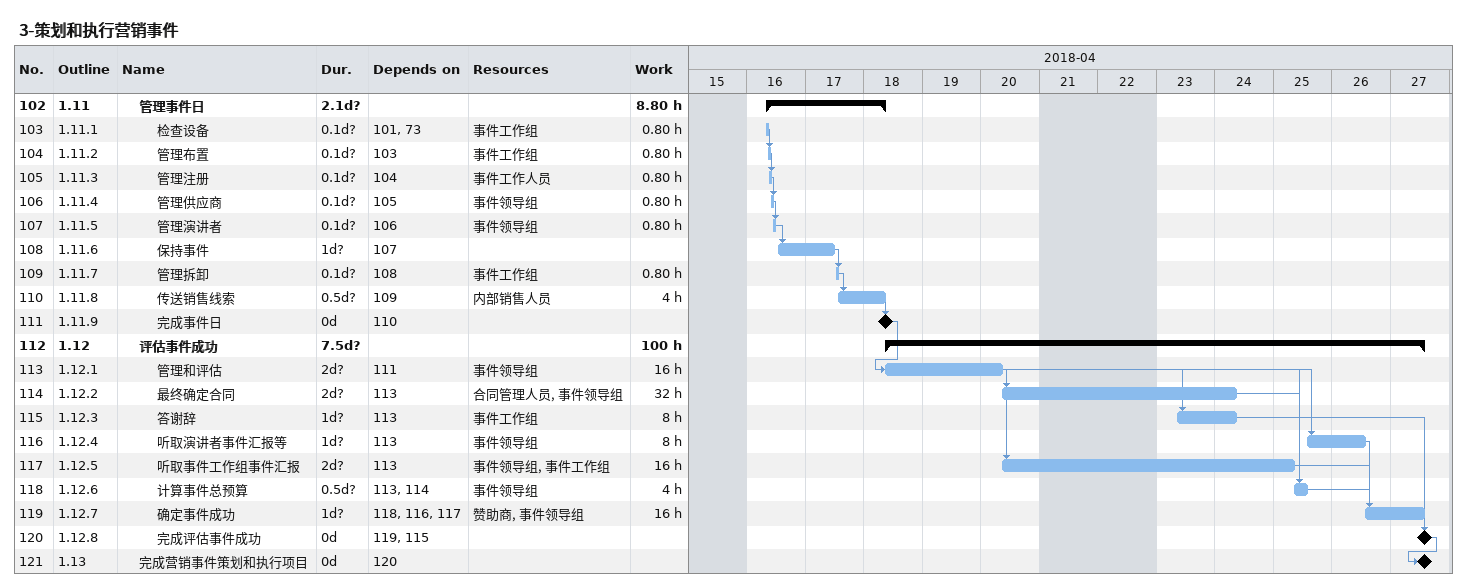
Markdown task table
3-策划和执行营销事件

| ID | WBS | Task | Duration | Start | Finish | Predecessors | Resources | Work (h) |
|---|---|---|---|---|---|---|---|---|
| 102 | 1.11 | **管理事件日** | 2.1d? | 2018-04-16 | 2018-04-18 |  |  | 8.80 |
| 103 | 1.11.1 | 检查设备 | 0.1d? | 2018-04-16 | 2018-04-16 | 101, 73 | 事件工作组 | 0.80 |
| 104 | 1.11.2 | 管理布置 | 0.1d? | 2018-04-16 | 2018-04-16 | 103 | 事件工作组 | 0.80 |
| 105 | 1.11.3 | 管理注册 | 0.1d? | 2018-04-16 | 2018-04-16 | 104 | 事件工作人员 | 0.80 |
| 106 | 1.11.4 | 管理供应商 | 0.1d? | 2018-04-16 | 2018-04-16 | 105 | 事件领导组 | 0.80 |
| 107 | 1.11.5 | 管理演讲者 | 0.1d? | 2018-04-16 | 2018-04-16 | 106 | 事件领导组 | 0.80 |
| 108 | 1.11.6 | 保持事件 | 1d? | 2018-04-16 | 2018-04-17 | 107 |  |  |
| 109 | 1.11.7 | 管理拆卸 | 0.1d? | 2018-04-17 | 2018-04-17 | 108 | 事件工作组 | 0.80 |
| 110 | 1.11.8 | 传送销售线索 | 0.5d? | 2018-04-17 | 2018-04-18 | 109 | 内部销售人员 | 4 |
| 111 | 1.11.9 | 完成事件日 | 0d | 2018-04-18 | 2018-04-18 | 110 |  |  |
| 112 | 1.12 | **评估事件成功** | 7.5d? | 2018-04-18 | 2018-04-27 |  |  | 100 |
| 113 | 1.12.1 | 管理和评估 | 2d? | 2018-04-18 | 2018-04-20 | 111 | 事件领导组 | 16 |
| 114 | 1.12.2 | 最终确定合同 | 2d? | 2018-04-20 | 2018-04-24 | 113 | 合同管理人员, 事件领导组 | 32 |
| 115 | 1.12.3 | 答谢辞 | 1d? | 2018-04-23 | 2018-04-24 | 113 | 事件工作组 | 8 |
| 116 | 1.12.4 | 听取演讲者事件汇报等 | 1d? | 2018-04-25 | 2018-04-26 | 113 | 事件领导组 | 8 |
| 117 | 1.12.5 | 听取事件工作组事件汇报 | 2d? | 2018-04-20 | 2018-04-25 | 113 | 事件领导组, 事件工作组 | 16 |
| 118 | 1.12.6 | 计算事件总预算 | 0.5d? | 2018-04-25 | 2018-04-25 | 113, 114 | 事件领导组 | 4 |
| 119 | 1.12.7 | 确定事件成功 | 1d? | 2018-04-26 | 2018-04-27 | 118, 116, 117 | 赞助商, 事件领导组 | 16 |
| 120 | 1.12.8 | 完成评估事件成功 | 0d | 2018-04-27 | 2018-04-27 | 119, 115 |  |  |
| 121 | 1.13 | 完成营销事件策划和执行项目 | 0d | 2018-04-27 | 2018-04-27 | 120 |  |  |
